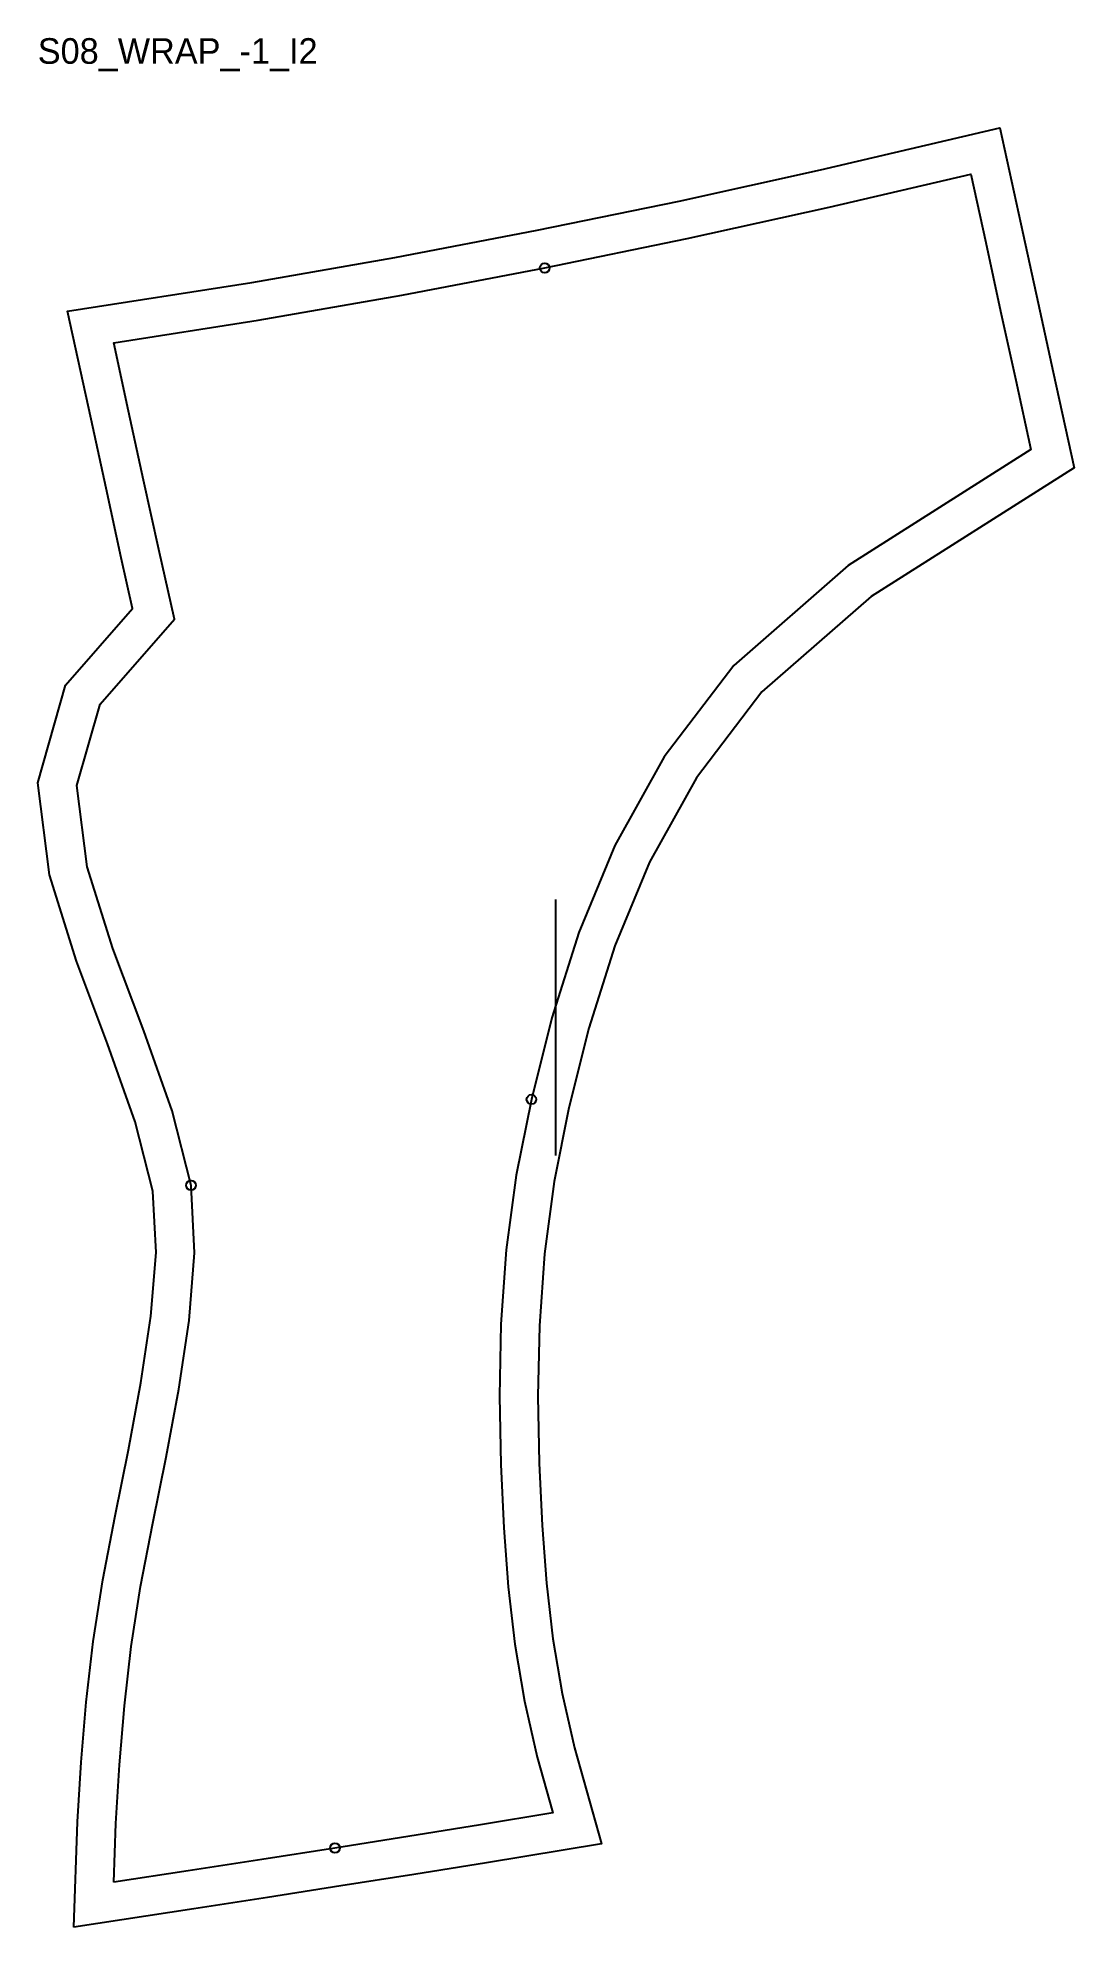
# Model space of a CAD drawing. Header units: millimetres. Extents: x -24 to 300, y -14 to 576.
import ezdxf

# ---------------------------------------------------------------- set-up
doc = ezdxf.new("R2010")
doc.units = ezdxf.units.MM
for name, color, linetype in [('CUT', 1, 'Continuous'), ('GRAIN', 3, 'Continuous'), ('ID', 7, 'Continuous'), ('NOTCH', 2, 'Continuous'), ('SEAM', 5, 'Continuous')]:
    doc.layers.add(name, color=color, linetype=linetype)

msp = doc.modelspace()

# ---------------------------------------------------------------- linework, layer by layer
at = {"layer": 'CUT'}
msp.add_lwpolyline([(-12.49, -14.05), (-11.36, 18.85), (-10.24, 37.52), (-8.6, 56.27), (-6.43, 75.19), (-3.46, 94.44), (0.38, 114.46), (4.54, 135.08), (8.47, 156.01), (11.56, 176.8), (13.22, 196.7), (12.19, 215.83), (6.72, 237.45), (-1.94, 261.81), (-11.69, 287.67), (-20.08, 314.61), (-23.75, 343.42), (-15.1, 373.87), (5.88, 397.78), (2.34, 413.66), (-2.42, 435.38), (-7.12, 456.93), (-14.42, 490.69), (43.14, 499.68), (87.79, 507.46), (132.26, 515.95), (176.58, 525.09), (220.77, 534.83), (276.79, 547.95), (284.04, 514.68), (288.73, 493.22), (293.43, 471.66), (299.98, 441.79), (236.58, 401.59), (202.44, 371.77), (181.96, 344.89), (167.35, 318.59), (156.51, 292.49), (148.34, 266.7), (142.16, 241.86), (137.54, 218.87), (134.51, 196.3), (132.91, 173.79), (132.45, 151.8), (132.85, 130.88), (133.81, 111.41), (135.14, 93.42), (137.15, 76.03), (140.05, 58.91), (143.86, 41.97), (152.34, 11.94), (116.44, 6.1), (93.74, 2.44), (70.95, -1.18), (48.04, -4.76), (25.02, -8.31), (-12.49, -14.05)], close=True, dxfattribs=at)
at = {"layer": 'GRAIN'}
msp.add_line((138.11, 226.95), (138.11, 306.95), dxfattribs=at)
at = {"layer": 'NOTCH'}
for centre in [(134.6, 504.18), (130.45, 244.49), (24.11, 217.64), (69.08, 10.67)]:
    msp.add_circle(centre, 1.5, dxfattribs=at)
at = {"layer": 'SEAM'}
msp.add_lwpolyline([(0, 0), (0.63, 18.29), (1.73, 36.64), (3.34, 55.06), (5.47, 73.59), (8.36, 92.4), (12.15, 112.14), (16.32, 132.79), (20.3, 154.02), (23.49, 175.42), (25.24, 196.53), (24.11, 217.64), (18.21, 240.94), (9.33, 265.93), (-0.33, 291.58), (-8.31, 317.18), (-11.53, 342.5), (-4.3, 367.99), (18.92, 394.44), (14.05, 416.25), (9.3, 437.95), (4.61, 459.47), (0, 480.79), (45.1, 487.84), (89.95, 495.65), (134.6, 504.18), (179.08, 513.35), (223.43, 523.13), (267.66, 533.49), (272.32, 512.13), (277, 490.66), (281.71, 469.1), (286.46, 447.43), (229.37, 411.23), (193.63, 380.01), (171.89, 351.48), (156.53, 323.82), (145.22, 296.61), (136.78, 269.97), (130.45, 244.49), (125.7, 220.85), (122.57, 197.53), (120.91, 174.34), (120.45, 151.81), (120.85, 130.47), (121.83, 110.67), (123.19, 92.28), (125.27, 74.34), (128.28, 56.59), (132.22, 39.02), (137.14, 21.62), (114.52, 17.95), (91.85, 14.29), (69.08, 10.67), (46.21, 7.1), (23.19, 3.56)], close=True, dxfattribs=at)

# ---------------------------------------------------------------- texts
at = {"layer": 'ID'}
msp.add_text('S08_WRAP_-1_I2', height=8, dxfattribs=at).set_placement((-23.75, 567.95))

doc.saveas('drawing.dxf')
